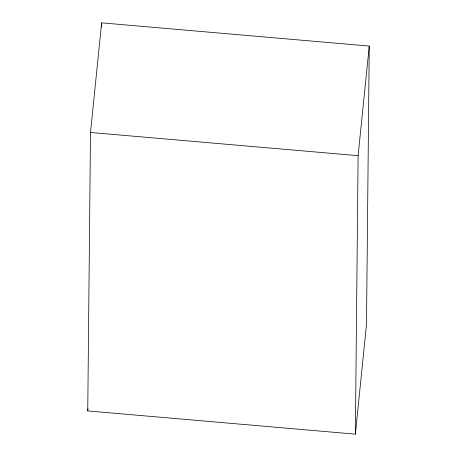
<?xml version="1.0" encoding="UTF-8"?>
<svg xmlns="http://www.w3.org/2000/svg" width="457" height="457" viewBox="0 0 457 457"><rect width="100%" height="100%" fill="white"/><g stroke="black" fill="none" stroke-linecap="round" stroke-linejoin="round"><path stroke-width="0.69" d="M87.75 410.929L90.503 132.467L101.637 22.85L369.25 46.071L366.497 324.533L355.363 434.15L87.75 410.929L87.961 408.809M101.597 27.134L101.637 22.85M355.363 434.15L358.117 155.688L369.25 46.071M90.503 132.467L358.117 155.688"/></g></svg>
